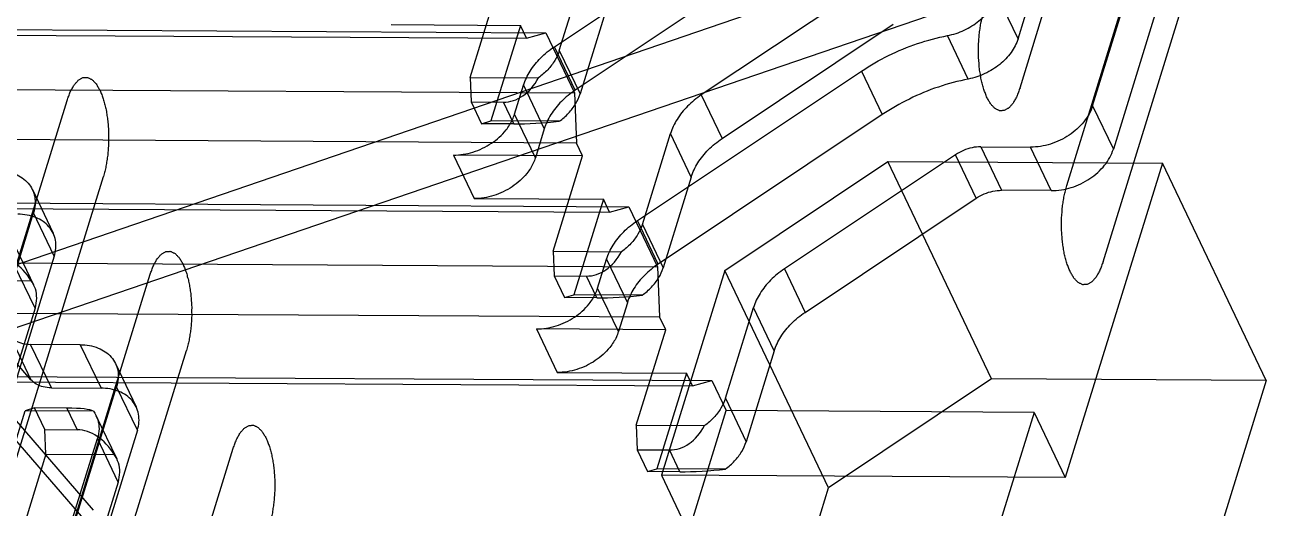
# Model space of a CAD drawing. Header units: millimetres. Extents: x 753 to 1632, y 352 to 973.
# Drawn here: x 1229.919 to 1233.469, y 773.05 to 774.433 of the extents above; entities that cross this region are included whole.
import ezdxf

# ---------------------------------------------------------------- set-up
doc = ezdxf.new("R2010")
doc.units = ezdxf.units.MM
doc.header["$LTSCALE"] = 30.734
doc.layers.get('0').update_dxf_attribs({"linetype": 'CONTINUOUS'})
doc.layers.add('CURVES', color=7, linetype='CONTINUOUS')

msp = doc.modelspace()

# ---------------------------------------------------------------- linework, layer by layer
at = {"color": 6, "linetype": 'Continuous'}
for p, q in [((1228.88166, 773.40034), (1233.27636, 774.90433)), ((1231.43379, 774.37016), (1232.07411, 774.79739)), ((1233.35058, 774.74893), (1228.95588, 773.24494)), ((1232.97275, 774.20145), (1233.13656, 774.73153)), ((1232.13349, 774.67308), (1231.49316, 774.24584)), ((1231.44774, 774.35925), (1231.52794, 774.6188)), ((1233.19593, 774.60721), (1233.03213, 774.07713)), ((1232.75946, 774.39266), (1232.817, 774.57885)), ((1231.1926, 774.28229), (1231.27696, 774.55529)), ((1232.34312, 774.55847), (1231.8538, 774.23199)), ((1231.58732, 774.49448), (1231.50712, 774.23493)), ((1232.75946, 774.39266), (1232.70009, 774.51698)), ((1224.996, 774.43226), (1231.35379, 774.39444)), ((1225.05123, 774.44756), (1231.40902, 774.40974)), ((1230.96685, 774.43317), (1231.33634, 774.43097)), ((1231.33634, 774.43097), (1231.25198, 774.15797)), ((1231.35379, 774.39444), (1231.33634, 774.43097)), ((1231.91318, 774.10767), (1232.40249, 774.43415)), ((1231.35379, 774.39444), (1231.40902, 774.40974)), ((1231.40902, 774.40974), (1231.49093, 774.23824)), ((1232.61713, 774.2775), (1232.55775, 774.40182)), ((1231.49316, 774.24584), (1231.43379, 774.37016)), ((1231.44774, 774.35925), (1231.50712, 774.23493)), ((1225.13314, 774.27606), (1231.49093, 774.23824)), ((1231.1926, 774.28229), (1231.38825, 774.28113)), ((1231.1926, 774.28229), (1231.19534, 774.21204)), ((1231.6713, 773.87289), (1232.31162, 774.30012)), ((1232.31162, 774.30012), (1232.371, 774.17581)), ((1231.31985, 774.1769), (1231.34544, 774.2597)), ((1231.34544, 774.2597), (1231.40482, 774.13538)), ((1231.19534, 774.21204), (1231.28771, 774.21149)), ((1231.19534, 774.21204), (1231.22503, 774.14989)), ((1231.3174, 774.14934), (1231.28771, 774.21149)), ((1231.49093, 774.23824), (1231.49703, 774.09456)), ((1231.8538, 774.23199), (1231.91318, 774.10767)), ((1231.37923, 774.05258), (1231.31985, 774.1769)), ((1232.371, 774.17581), (1231.73068, 773.74857)), ((1232.97275, 774.20145), (1233.03213, 774.07713)), ((1231.22503, 774.14989), (1231.25198, 774.15797)), ((1231.3174, 774.14934), (1231.22503, 774.14989)), ((1231.44763, 774.15681), (1231.25198, 774.15797)), ((1231.40482, 774.13538), (1231.37923, 774.05258)), ((1231.49703, 774.09456), (1225.13924, 774.13237)), ((1231.68525, 773.86198), (1231.76546, 774.12153)), ((1231.82483, 773.99721), (1231.76546, 774.12153)), ((1231.51448, 774.05802), (1231.49703, 774.09456)), ((1232.65303, 774.08375), (1232.79508, 774.08291)), ((1232.65303, 774.08375), (1232.71241, 773.95944)), ((1232.85446, 773.95859), (1232.79508, 774.08291)), ((1231.51448, 774.05802), (1231.14499, 774.06022)), ((1231.14499, 774.06022), (1231.20436, 773.9359)), ((1231.43011, 773.78502), (1231.51448, 774.05802)), ((1231.92061, 773.73057), (1232.38692, 774.0417)), ((1232.58063, 774.0612), (1232.09131, 773.73472)), ((1232.38692, 774.0417), (1233.17208, 774.03703)), ((1232.68381, 773.42012), (1232.38692, 774.0417)), ((1232.64, 773.93688), (1232.58063, 774.0612)), ((1233.17208, 774.03703), (1232.89418, 773.13775)), ((1233.46897, 773.41545), (1233.17208, 774.03703)), ((1231.82483, 773.99721), (1231.74463, 773.73766)), ((1229.94096, 773.96155), (1230.00034, 773.83723)), ((1232.85446, 773.95859), (1232.71241, 773.95944)), ((1225.23351, 773.93499), (1231.5913, 773.89717)), ((1225.28874, 773.95029), (1231.64653, 773.91248)), ((1231.20436, 773.9359), (1231.57385, 773.93371)), ((1231.57385, 773.93371), (1231.48949, 773.6607)), ((1231.5913, 773.89717), (1231.57385, 773.93371)), ((1232.15069, 773.6104), (1232.64, 773.93688)), ((1229.78041, 773.36495), (1229.94422, 773.89503)), ((1230.00359, 773.77071), (1229.94422, 773.89503)), ((1231.5913, 773.89717), (1231.64653, 773.91248)), ((1231.64653, 773.91248), (1231.72844, 773.74098)), ((1231.73068, 773.74857), (1231.6713, 773.87289)), ((1231.68525, 773.86198), (1231.74463, 773.73766)), ((1229.94547, 773.68779), (1229.88609, 773.8121)), ((1231.43011, 773.78502), (1231.62576, 773.78386)), ((1231.43011, 773.78502), (1231.43285, 773.71478)), ((1225.37065, 773.77879), (1231.72844, 773.74098)), ((1229.93695, 773.41784), (1229.65083, 773.74893)), ((1230.00359, 773.77071), (1229.83979, 773.24063)), ((1229.94868, 773.62231), (1229.8893, 773.74663)), ((1231.55737, 773.67963), (1231.58295, 773.76243)), ((1231.58295, 773.76243), (1231.64233, 773.63811)), ((1231.43285, 773.71478), (1231.52522, 773.71423)), ((1231.43285, 773.71478), (1231.46254, 773.65262)), ((1231.55491, 773.65207), (1231.52522, 773.71423)), ((1231.72844, 773.74098), (1231.73454, 773.59729)), ((1231.92061, 773.73057), (1231.73953, 773.14461)), ((1232.21749, 773.10898), (1231.92061, 773.73057)), ((1232.09131, 773.73472), (1232.15069, 773.6104)), ((1229.74195, 773.70202), (1229.9376, 773.70086)), ((1231.61674, 773.55531), (1231.55737, 773.67963)), ((1231.46254, 773.65262), (1231.48949, 773.6607)), ((1231.55491, 773.65207), (1231.46254, 773.65262)), ((1231.68514, 773.65954), (1231.48949, 773.6607)), ((1231.64233, 773.63811), (1231.61674, 773.55531)), ((1225.37675, 773.6351), (1231.73454, 773.59729)), ((1229.94868, 773.62231), (1229.86847, 773.36276)), ((1231.92276, 773.36471), (1232.00297, 773.62426)), ((1232.06234, 773.49995), (1232.00297, 773.62426)), ((1231.75199, 773.56075), (1231.73454, 773.59729)), ((1229.87757, 773.54215), (1229.93695, 773.41784)), ((1231.75199, 773.56075), (1231.3825, 773.56295)), ((1231.3825, 773.56295), (1231.44188, 773.43863)), ((1231.66762, 773.28775), (1231.75199, 773.56075)), ((1230.07784, 773.51798), (1229.93579, 773.51882)), ((1229.99517, 773.39451), (1229.93579, 773.51882)), ((1230.07784, 773.51798), (1230.13722, 773.39366)), ((1232.06234, 773.49995), (1231.98214, 773.24039)), ((1230.17847, 773.46428), (1230.23785, 773.33997)), ((1225.47102, 773.43772), (1231.82881, 773.3999)), ((1225.52625, 773.45302), (1231.88404, 773.41521)), ((1231.44188, 773.43863), (1231.81136, 773.43644)), ((1231.81136, 773.43644), (1231.727, 773.16344)), ((1231.82881, 773.3999), (1231.81136, 773.43644)), ((1229.99517, 773.39451), (1230.13722, 773.39366)), ((1230.01792, 772.86768), (1230.18173, 773.39776)), ((1230.24111, 773.27344), (1230.18173, 773.39776)), ((1231.82881, 773.3999), (1231.88404, 773.41521)), ((1231.88404, 773.41521), (1231.925, 773.32946)), ((1233.46897, 773.41545), (1232.01657, 768.71549)), ((1232.68381, 773.42012), (1232.21749, 773.10898)), ((1233.46897, 773.41545), (1232.68381, 773.42012)), ((1229.82897, 773.37598), (1230.11508, 773.04489)), ((1231.92276, 773.36471), (1231.98214, 773.24039)), ((1229.83572, 773.05607), (1229.92009, 773.32907)), ((1229.94703, 773.33716), (1229.92009, 773.32907)), ((1230.11573, 773.3279), (1229.92009, 773.32907)), ((1230.03941, 773.33661), (1229.94703, 773.33716)), ((1229.97672, 773.275), (1229.94703, 773.33716)), ((1230.03941, 773.33661), (1230.06909, 773.27445)), ((1231.0284, 770.42807), (1231.925, 773.32946)), ((1232.80512, 773.32422), (1231.925, 773.32946)), ((1232.80512, 773.32422), (1232.4441, 772.15596)), ((1232.80512, 773.32422), (1232.89418, 773.13775)), ((1230.18298, 773.19052), (1230.1236, 773.31483)), ((1231.66762, 773.28775), (1231.86327, 773.28659)), ((1231.66762, 773.28775), (1231.67036, 773.21751)), ((1230.17446, 772.92057), (1229.88835, 773.25166)), ((1229.97672, 773.275), (1230.06909, 773.27445)), ((1229.97946, 773.20475), (1229.97672, 773.275)), ((1230.0466, 772.98981), (1230.12681, 773.24936)), ((1230.24111, 773.27344), (1230.0773, 772.74336)), ((1230.18619, 773.12504), (1230.12681, 773.24936)), ((1231.67036, 773.21751), (1231.76274, 773.21696)), ((1231.67036, 773.21751), (1231.70005, 773.15535)), ((1231.79242, 773.1548), (1231.76274, 773.21696)), ((1229.97946, 773.20475), (1229.8951, 772.93175)), ((1229.97946, 773.20475), (1230.17511, 773.20359)), ((1231.70005, 773.15535), (1231.727, 773.16344)), ((1231.79242, 773.1548), (1231.70005, 773.15535)), ((1231.92265, 773.16227), (1231.727, 773.16344)), ((1232.89418, 773.13775), (1231.73953, 773.14461)), ((1231.73953, 773.14461), (1232.03642, 772.52303)), ((1230.18619, 773.12504), (1230.10598, 772.86549)), ((1232.03642, 772.52303), (1232.21749, 773.10898))]:
    msp.add_line(p, q, dxfattribs=at)
for centre, major_axis, ratio, start_param, end_param in [((1231.27949, 774.42223), (-0.01538, 0.2105), 0.6553394, -3.1933518, -2.3522832), ((1231.39825, 774.1736), (0.16041, 0.01172), 0.1325221, -2.1086489, -1.2675802), ((1231.517, 773.92496), (-0.01538, 0.2105), 0.6553394, -3.1933518, -2.3522832), ((1229.83981, 773.56098), (-0.01538, 0.2105), 0.6553394, -0.8928279, -0.0517592), ((1231.63576, 773.67633), (0.16041, 0.01172), 0.1325221, -2.1086489, -1.2675802), ((1229.95856, 773.31234), (0.16041, 0.01172), 0.1325221, 0.1918751, 1.0329437), ((1231.75451, 773.42769), (-0.01538, 0.2105), 0.6553394, -3.1933518, -2.3522832), ((1230.07732, 773.06371), (-0.01538, 0.2105), 0.6553394, -0.8928279, -0.0517592), ((1231.87327, 773.17906), (0.16041, 0.01172), 0.1325221, -2.1086489, -1.2675802)]:
    msp.add_ellipse(centre, major_axis=major_axis, ratio=ratio, start_param=start_param, end_param=end_param, dxfattribs=at)
for points, start_tangent, end_tangent in [([(1232.55775, 774.40182), (1232.60544, 774.41743), (1232.6476, 774.44372), (1232.68027, 774.47798), (1232.70009, 774.51698)], (0.9817247, 0.1903069), (0.2952474, 0.9554208)), ([(1232.31162, 774.30012), (1232.38928, 774.34484), (1232.47222, 774.37911), (1232.55775, 774.40182)], (0.8318392, 0.5550168), (0.9817247, 0.1903069)), ([(1232.75946, 774.39266), (1232.73965, 774.35366), (1232.70698, 774.3194), (1232.66481, 774.29311), (1232.61713, 774.2775)], (-0.2952474, -0.9554208), (-0.9817247, -0.1903069)), ([(1231.34544, 774.2597), (1231.36427, 774.30021), (1231.3944, 774.33789), (1231.43379, 774.37016)], (0.2952474, 0.9554208), (0.8318392, 0.5550168)), ([(1231.44774, 774.35925), (1231.43491, 774.33097), (1231.41468, 774.30441), (1231.38825, 774.28113)], (-0.2952474, -0.9554208), (-0.8081993, -0.5889091)), ([(1232.61713, 774.2775), (1232.5316, 774.25479), (1232.44866, 774.22052), (1232.371, 774.17581)], (-0.9817247, -0.1903069), (-0.8318392, -0.5550168)), ([(1231.49316, 774.24584), (1231.45378, 774.21357), (1231.42365, 774.17589), (1231.40482, 774.13538)], (-0.8318392, -0.5550168), (-0.2952474, -0.9554208)), ([(1231.44763, 774.15681), (1231.47406, 774.18009), (1231.49429, 774.20666), (1231.50712, 774.23493)], (0.8081993, 0.5889091), (0.2952474, 0.9554208)), ([(1231.8538, 774.23199), (1231.81442, 774.19972), (1231.78428, 774.16204), (1231.76546, 774.12153)], (-0.8318392, -0.5550168), (-0.2952474, -0.9554208)), ([(1231.29541, 774.13199), (1231.30574, 774.14651), (1231.31393, 774.16157), (1231.31985, 774.1769)], (0.6245995, 0.7809452), (0.2952474, 0.9554208)), ([(1232.97275, 774.20145), (1232.94763, 774.15548), (1232.90543, 774.11728), (1232.85222, 774.09182), (1232.79508, 774.08291)], (-0.2952474, -0.9554208), (-0.9999823, 0.0059479)), ([(1231.14499, 774.06022), (1231.20089, 774.06889), (1231.25349, 774.09398), (1231.29541, 774.13199)], (0.9999823, -0.0059479), (0.6245995, 0.7809452)), ([(1231.82483, 773.99721), (1231.84366, 774.03772), (1231.87379, 774.0754), (1231.91318, 774.10767)], (0.2952474, 0.9554208), (0.8318392, 0.5550168)), ([(1232.65303, 774.08375), (1232.6283, 774.08123), (1232.6036, 774.07353), (1232.58063, 774.0612)], (-0.9999823, 0.0059479), (-0.8318392, -0.5550168)), ([(1232.85446, 773.95859), (1232.9116, 773.96751), (1232.96481, 773.99297), (1233.00701, 774.03116), (1233.03213, 774.07713)], (0.9999823, -0.0059479), (0.2952474, 0.9554208)), ([(1231.37923, 774.05258), (1231.37331, 774.03725), (1231.36511, 774.02219), (1231.35479, 774.00768)], (-0.2952474, -0.9554208), (-0.6245995, -0.7809452)), ([(1229.84033, 774.01525), (1229.89177, 774.00569), (1229.92907, 773.97969), (1229.94755, 773.94113), (1229.94422, 773.89503)], (0.9999823, -0.0059479), (-0.2952474, -0.9554208)), ([(1231.35479, 774.00768), (1231.31287, 773.96967), (1231.26028, 773.94457), (1231.20436, 773.9359)], (-0.6245995, -0.7809452), (-0.9999823, 0.0059479)), ([(1232.64, 773.93688), (1232.66298, 773.94922), (1232.68768, 773.95691), (1232.71241, 773.95944)], (0.8318392, 0.5550168), (0.9999823, -0.0059479)), ([(1230.00359, 773.77071), (1230.00693, 773.81682), (1229.98845, 773.85537), (1229.95114, 773.88137), (1229.89971, 773.89093)], (0.2952474, 0.9554208), (-0.9999823, 0.0059479)), ([(1231.58295, 773.76243), (1231.60178, 773.80294), (1231.63191, 773.84062), (1231.6713, 773.87289)], (0.2952474, 0.9554208), (0.8318392, 0.5550168)), ([(1231.68525, 773.86198), (1231.67242, 773.83371), (1231.6522, 773.80714), (1231.62576, 773.78386)], (-0.2952474, -0.9554208), (-0.8081993, -0.5889091)), ([(1231.73068, 773.74857), (1231.69129, 773.7163), (1231.66116, 773.67862), (1231.64233, 773.63811)], (-0.8318392, -0.5550168), (-0.2952474, -0.9554208)), ([(1231.68514, 773.65954), (1231.71157, 773.68282), (1231.7318, 773.70939), (1231.74463, 773.73766)], (0.8081993, 0.5889091), (0.2952474, 0.9554208)), ([(1232.09131, 773.73472), (1232.05193, 773.70245), (1232.02179, 773.66477), (1232.00297, 773.62426)], (-0.8318392, -0.5550168), (-0.2952474, -0.9554208)), ([(1229.94868, 773.62231), (1229.95334, 773.65064), (1229.94958, 773.67734), (1229.9376, 773.70086)], (0.2952474, 0.9554208), (-0.5953939, 0.803434)), ([(1231.53292, 773.63472), (1231.54325, 773.64924), (1231.55144, 773.6643), (1231.55737, 773.67963)], (0.6245995, 0.7809452), (0.2952474, 0.9554208)), ([(1231.3825, 773.56295), (1231.4384, 773.57162), (1231.491, 773.59671), (1231.53292, 773.63472)], (0.9999823, -0.0059479), (0.6245995, 0.7809452)), ([(1232.06234, 773.49995), (1232.08117, 773.54045), (1232.11131, 773.57813), (1232.15069, 773.6104)], (0.2952474, 0.9554208), (0.8318392, 0.5550168)), ([(1229.87757, 773.54215), (1229.89285, 773.52959), (1229.91271, 773.52163), (1229.93579, 773.51882)], (0.6538397, -0.7566331), (0.9999823, -0.0059479)), ([(1231.61674, 773.55531), (1231.61082, 773.53998), (1231.60262, 773.52493), (1231.5923, 773.51041)], (-0.2952474, -0.9554208), (-0.6245995, -0.7809452)), ([(1230.07784, 773.51798), (1230.12928, 773.50842), (1230.16658, 773.48242), (1230.18506, 773.44386), (1230.18173, 773.39776)], (0.9999823, -0.0059479), (-0.2952474, -0.9554208)), ([(1231.5923, 773.51041), (1231.55039, 773.4724), (1231.49779, 773.4473), (1231.44188, 773.43863)], (-0.6245995, -0.7809452), (-0.9999823, 0.0059479)), ([(1229.99517, 773.39451), (1229.97209, 773.39732), (1229.95223, 773.40528), (1229.93695, 773.41784)], (-0.9999823, 0.0059479), (-0.6538397, 0.7566331)), ([(1230.24111, 773.27344), (1230.24444, 773.31955), (1230.22596, 773.3581), (1230.18866, 773.3841), (1230.13722, 773.39366)], (0.2952474, 0.9554208), (-0.9999823, 0.0059479)), ([(1231.92276, 773.36471), (1231.90994, 773.33644), (1231.88971, 773.30987), (1231.86327, 773.28659)], (-0.2952474, -0.9554208), (-0.8081993, -0.5889091)), ([(1230.11573, 773.3279), (1230.12771, 773.30439), (1230.13148, 773.27768), (1230.12681, 773.24936)], (0.5953939, -0.803434), (-0.2952474, -0.9554208)), ([(1231.92265, 773.16227), (1231.94908, 773.18556), (1231.96931, 773.21212), (1231.98214, 773.24039)], (0.8081993, 0.5889091), (0.2952474, 0.9554208)), ([(1230.18619, 773.12504), (1230.19085, 773.15337), (1230.18709, 773.18007), (1230.17511, 773.20359)], (0.2952474, 0.9554208), (-0.5953939, 0.803434))]:
    msp.add_spline(points, degree=3, dxfattribs=dict(at, start_tangent=start_tangent, end_tangent=end_tangent))
at = {"layer": 'CURVES', "color": 4, "linetype": 'Continuous'}
for p, q in [((1232.76513, 774.25252), (1233.11613, 775.38834)), ((1232.89873, 773.97281), (1233.24973, 775.10863)), ((1233.00264, 773.75525), (1233.35364, 774.89108)), ((1229.68921, 773.08069), (1230.04021, 774.21652)), ((1229.79312, 772.86314), (1230.14412, 773.99896)), ((1229.92672, 772.58342), (1230.27772, 773.71925)), ((1230.03063, 772.36587), (1230.38163, 773.50169)), ((1230.16423, 772.08616), (1230.51523, 773.22198))]:
    msp.add_line(p, q, dxfattribs=at)
for points, start_tangent, end_tangent in [([(1232.76513, 774.25252), (1232.76053, 774.24024), (1232.75822, 774.2341), (1232.75592, 774.22797), (1232.7532, 774.2231), (1232.75049, 774.21823), (1232.74778, 774.21336), (1232.74507, 774.20849), (1232.74206, 774.20508), (1232.73904, 774.20166), (1232.73603, 774.19825), (1232.73301, 774.19484), (1232.72975, 774.19299), (1232.72649, 774.19114), (1232.72322, 774.1893), (1232.71996, 774.18745), (1232.71669, 774.18731), (1232.71342, 774.18716), (1232.71015, 774.18702), (1232.70688, 774.18687), (1232.70367, 774.18839), (1232.70046, 774.18991), (1232.69725, 774.19142), (1232.69404, 774.19294), (1232.69101, 774.19606), (1232.68798, 774.19918), (1232.68495, 774.2023), (1232.68192, 774.20542), (1232.67915, 774.21012), (1232.67637, 774.21482), (1232.67359, 774.21952), (1232.67082, 774.22422), (1232.6685, 774.23015), (1232.66617, 774.23609), (1232.66385, 774.24202), (1232.66153, 774.24796), (1232.6597, 774.25497), (1232.65787, 774.26198), (1232.65421, 774.27601), (1232.65168, 774.29166), (1232.64914, 774.30732), (1232.64781, 774.3243), (1232.64649, 774.34128), (1232.64646, 774.35836), (1232.64644, 774.37543), (1232.64769, 774.39224), (1232.64893, 774.40904), (1232.6514, 774.42494), (1232.65387, 774.44083), (1232.65755, 774.45546), (1232.66122, 774.47008)], (-0.3514462, -0.9362081), (0.243713, 0.9698474)), ([(1230.04021, 774.21652), (1230.04481, 774.22879), (1230.04712, 774.23493), (1230.04942, 774.24107), (1230.05213, 774.24594), (1230.05485, 774.25081), (1230.05756, 774.25568), (1230.06027, 774.26055), (1230.06328, 774.26396), (1230.0663, 774.26737), (1230.06931, 774.27079), (1230.07233, 774.2742), (1230.07559, 774.27605), (1230.07885, 774.2779), (1230.08211, 774.27974), (1230.08538, 774.28159), (1230.08865, 774.28173), (1230.09192, 774.28188), (1230.09519, 774.28202), (1230.09846, 774.28216), (1230.10167, 774.28065), (1230.10488, 774.27913), (1230.10809, 774.27761), (1230.1113, 774.2761), (1230.11433, 774.27298), (1230.11736, 774.26986), (1230.12039, 774.26674), (1230.12342, 774.26362), (1230.12619, 774.25892), (1230.12897, 774.25422), (1230.13175, 774.24952), (1230.13452, 774.24482), (1230.13684, 774.23889), (1230.13916, 774.23295), (1230.14149, 774.22702), (1230.14381, 774.22108), (1230.14564, 774.21407), (1230.14747, 774.20705), (1230.15112, 774.19303), (1230.15366, 774.17737), (1230.1562, 774.16172), (1230.15752, 774.14474), (1230.15885, 774.12775), (1230.15888, 774.11068), (1230.1589, 774.0936), (1230.15765, 774.0768), (1230.15641, 774.05999), (1230.15394, 774.0441), (1230.15146, 774.0282), (1230.14779, 774.01358), (1230.14412, 773.99896)], (0.3514462, 0.9362081), (-0.243713, -0.9698474)), ([(1233.00264, 773.75525), (1232.99804, 773.74298), (1232.99573, 773.73684), (1232.99343, 773.7307), (1232.99072, 773.72583), (1232.988, 773.72096), (1232.98529, 773.71609), (1232.98258, 773.71122), (1232.97957, 773.70781), (1232.97655, 773.70439), (1232.97354, 773.70098), (1232.97052, 773.69757), (1232.96726, 773.69572), (1232.964, 773.69387), (1232.96074, 773.69203), (1232.95747, 773.69018), (1232.9542, 773.69004), (1232.95093, 773.68989), (1232.94766, 773.68975), (1232.94439, 773.6896), (1232.94118, 773.69112), (1232.93797, 773.69264), (1232.93476, 773.69415), (1232.93155, 773.69567), (1232.92852, 773.69879), (1232.92549, 773.70191), (1232.92246, 773.70503), (1232.91943, 773.70815), (1232.91666, 773.71285), (1232.91388, 773.71755), (1232.9111, 773.72225), (1232.90833, 773.72695), (1232.90601, 773.73288), (1232.90369, 773.73882), (1232.90136, 773.74475), (1232.89904, 773.75069), (1232.89721, 773.7577), (1232.89538, 773.76471), (1232.89173, 773.77874), (1232.88919, 773.7944), (1232.88665, 773.81005), (1232.88533, 773.82703), (1232.884, 773.84402), (1232.88397, 773.86109), (1232.88395, 773.87816), (1232.8852, 773.89497), (1232.88644, 773.91177), (1232.88891, 773.92767), (1232.89139, 773.94357), (1232.89506, 773.95819), (1232.89873, 773.97281)], (-0.3514462, -0.9362081), (0.243713, 0.9698474)), ([(1230.27772, 773.71925), (1230.28233, 773.73153), (1230.28463, 773.73766), (1230.28693, 773.7438), (1230.28965, 773.74867), (1230.29236, 773.75354), (1230.29507, 773.75841), (1230.29778, 773.76328), (1230.30079, 773.76669), (1230.30381, 773.77011), (1230.30682, 773.77352), (1230.30984, 773.77693), (1230.3131, 773.77878), (1230.31636, 773.78063), (1230.31963, 773.78247), (1230.32289, 773.78432), (1230.32616, 773.78446), (1230.32943, 773.78461), (1230.3327, 773.78475), (1230.33597, 773.7849), (1230.33918, 773.78338), (1230.34239, 773.78186), (1230.3456, 773.78035), (1230.34881, 773.77883), (1230.35184, 773.77571), (1230.35487, 773.77259), (1230.3579, 773.76947), (1230.36093, 773.76635), (1230.3637, 773.76165), (1230.36648, 773.75695), (1230.36926, 773.75225), (1230.37203, 773.74755), (1230.37435, 773.74162), (1230.37668, 773.73568), (1230.379, 773.72975), (1230.38132, 773.72381), (1230.38315, 773.7168), (1230.38498, 773.70979), (1230.38864, 773.69576), (1230.39117, 773.68011), (1230.39371, 773.66445), (1230.39504, 773.64747), (1230.39636, 773.63049), (1230.39639, 773.61341), (1230.39641, 773.59634), (1230.39516, 773.57953), (1230.39392, 773.56273), (1230.39145, 773.54683), (1230.38898, 773.53093), (1230.3853, 773.51631), (1230.38163, 773.50169)], (0.3514462, 0.9362081), (-0.243713, -0.9698474)), ([(1230.51523, 773.22198), (1230.51984, 773.23426), (1230.52214, 773.2404), (1230.52445, 773.24653), (1230.52716, 773.2514), (1230.52987, 773.25627), (1230.53258, 773.26114), (1230.53529, 773.26601), (1230.53831, 773.26942), (1230.54132, 773.27284), (1230.54434, 773.27625), (1230.54735, 773.27967), (1230.55061, 773.28151), (1230.55388, 773.28336), (1230.55714, 773.2852), (1230.5604, 773.28705), (1230.56367, 773.2872), (1230.56694, 773.28734), (1230.57021, 773.28748), (1230.57348, 773.28763), (1230.57669, 773.28611), (1230.5799, 773.28459), (1230.58311, 773.28308), (1230.58633, 773.28156), (1230.58935, 773.27844), (1230.59238, 773.27532), (1230.59541, 773.2722), (1230.59844, 773.26908), (1230.60122, 773.26438), (1230.60399, 773.25968), (1230.60677, 773.25498), (1230.60954, 773.25028), (1230.61187, 773.24435), (1230.61419, 773.23841), (1230.61651, 773.23248), (1230.61883, 773.22655), (1230.62066, 773.21953), (1230.62249, 773.21252), (1230.62615, 773.19849), (1230.62868, 773.18284), (1230.63122, 773.16718), (1230.63255, 773.1502), (1230.63388, 773.13322), (1230.6339, 773.11614), (1230.63392, 773.09907), (1230.63268, 773.08226), (1230.63143, 773.06546), (1230.62896, 773.04956), (1230.62649, 773.03367), (1230.62281, 773.01905), (1230.61914, 773.00442)], (0.3514462, 0.9362081), (-0.243713, -0.9698474))]:
    msp.add_spline(points, degree=3, dxfattribs=dict(at, start_tangent=start_tangent, end_tangent=end_tangent))

doc.saveas('drawing.dxf')
